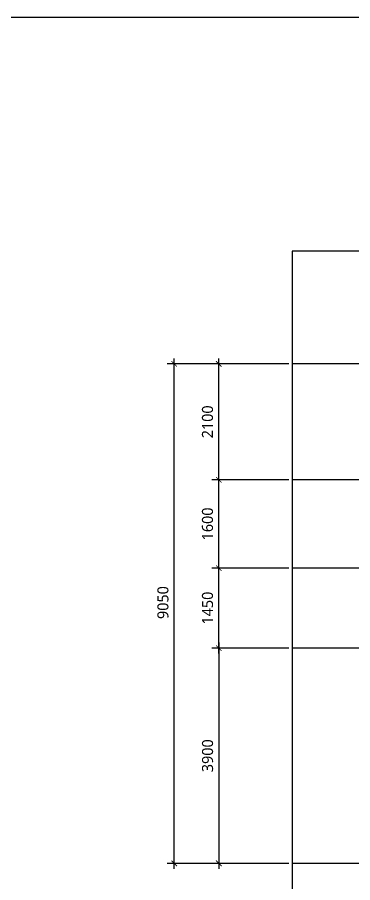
# Model space of a CAD drawing. Extents: x 11416736 to 11582377, y -14295679 to -14163266.
# Drawn here: x 11445438 to 11451509, y -14223583 to -14207903 of the extents above; entities that cross this region are included whole.
import ezdxf

# ---------------------------------------------------------------- set-up
doc = ezdxf.new("R2010")
doc.units = 0
doc.header["$LTSCALE"] = 50
doc.header["$MEASUREMENT"] = 0
doc.layers.get('0').update_dxf_attribs({"linetype": 'CONTINUOUS'})
doc.layers.get('DEFPOINTS').update_dxf_attribs({"linetype": 'CONTINUOUS'})
for name, color, linetype in [('! 06 중심선', 11, 'CONTINUOUS'), ('! 24 치수선', 1, 'CONTINUOUS'), ('6', 6, 'CONTINUOUS')]:
    doc.layers.add(name, color=color, linetype=linetype)
doc.styles.add('맑은 고딕', font='malgun.ttf')
doc.dimstyles.new('100-main', dxfattribs={"dimscale": 100, "dimtxt": 2, "dimasz": 1, "dimexe": 1.25, "dimexo": 0.625, "dimgap": 1, "dimtad": 1, "dimdec": 0, "dimtxsty": '맑은 고딕', "dimblk": 'ARCHTICK', "dimcen": 2.5, "dimdle": 1, "dimclrt": 7, "dimadec": 0, "dimazin": 0, "dimtfac": 1, "dimtdec": 0, "dimtix": 1, "dimtmove": 0, "dimatfit": 3, "dimldrblk": 'DOT', "dimfxl": 0, "dimarcsym": 0})

# ---------------------------------------------------------------- blocks, each defined once
blk = doc.blocks.new('_ARCHTICK')
at = {"color": 0, "linetype": 'ByBlock', "const_width": 0.15}
blk.add_lwpolyline([(-0.5, -0.5), (0.5, 0.5)], dxfattribs=at)
blk = doc.blocks.new('*D36')
at = {"layer": '! 24 치수선', "color": 0, "lineweight": -2}
for p, q in [((11450353, -14214183), (11448152, -14214183)), ((11448277, -14223333), (11448277, -14214083)), ((11450353, -14223233), (11448152, -14223233))]:
    blk.add_line(p, q, dxfattribs=at)
at = {"layer": 'DEFPOINTS', "color": 0}
for p in [(11448277, -14214183), (11450415, -14214183), (11450415, -14223233)]:
    blk.add_point(p, dxfattribs=at)
at = {"layer": '! 24 치수선', "color": 0, "linetype": 'ByBlock', "lineweight": -2, "xscale": 100, "yscale": 100, "zscale": 100}
for p, rotation in [((11448277, -14214183), 90), ((11448277, -14223233), 270)]:
    blk.add_blockref('_ARCHTICK', p, dxfattribs=dict(at, rotation=rotation))
at = {"layer": '! 24 치수선', "color": 7, "ltscale": 30, "insert": (11448074, -14218508), "char_height": 200, "attachment_point": 5, "rotation": 90, "style": '맑은 고딕'}
blk.add_mtext('9050', dxfattribs=at)
blk = doc.blocks.new('_Dot')
at = {"color": 0, "linetype": 'ByBlock', "lineweight": -2}
blk.add_line((-0.5, 0), (-1, 0), dxfattribs=at)
at = {"color": 0, "linetype": 'ByBlock', "const_width": 0.5}
blk.add_lwpolyline([(-0.25, 0, 1), (0.25, 0, 1)], format="xyb", close=True, dxfattribs=at)
blk = doc.blocks.new('*D37')
at = {"layer": '! 24 치수선', "color": 0, "lineweight": -2}
for p, q in [((11449085, -14219433), (11449085, -14217783)), ((11450353, -14217883), (11448960, -14217883)), ((11450353, -14219333), (11448960, -14219333))]:
    blk.add_line(p, q, dxfattribs=at)
at = {"layer": 'DEFPOINTS', "color": 0}
for p in [(11449085, -14217883), (11450415, -14217883), (11450415, -14219333)]:
    blk.add_point(p, dxfattribs=at)
at = {"layer": '! 24 치수선', "color": 0, "linetype": 'ByBlock', "lineweight": -2, "xscale": 100, "yscale": 100, "zscale": 100}
for p, rotation in [((11449085, -14217883), 90), ((11449085, -14219333), 270)]:
    blk.add_blockref('_ARCHTICK', p, dxfattribs=dict(at, rotation=rotation))
at = {"layer": '! 24 치수선', "color": 7, "ltscale": 30, "insert": (11448881, -14218608), "char_height": 200, "attachment_point": 5, "rotation": 90, "style": '맑은 고딕'}
blk.add_mtext('1450', dxfattribs=at)
blk = doc.blocks.new('*D38')
at = {"layer": '! 24 치수선', "color": 0, "lineweight": -2}
for p, q in [((11450353, -14214183), (11448960, -14214183)), ((11449085, -14216383), (11449085, -14214083)), ((11450353, -14216283), (11448960, -14216283))]:
    blk.add_line(p, q, dxfattribs=at)
at = {"layer": 'DEFPOINTS', "color": 0}
for p in [(11449085, -14214183), (11450415, -14214183), (11450415, -14216283)]:
    blk.add_point(p, dxfattribs=at)
at = {"layer": '! 24 치수선', "color": 0, "linetype": 'ByBlock', "lineweight": -2, "xscale": 100, "yscale": 100, "zscale": 100}
for p, rotation in [((11449085, -14214183), 90), ((11449085, -14216283), 270)]:
    blk.add_blockref('_ARCHTICK', p, dxfattribs=dict(at, rotation=rotation))
at = {"layer": '! 24 치수선', "color": 7, "ltscale": 30, "insert": (11448881, -14215233), "char_height": 200, "attachment_point": 5, "rotation": 90, "style": '맑은 고딕'}
blk.add_mtext('2100', dxfattribs=at)
blk = doc.blocks.new('*D39')
at = {"layer": '! 24 치수선', "color": 0, "lineweight": -2}
for p, q in [((11450353, -14219333), (11448960, -14219333)), ((11449085, -14219233), (11449085, -14223333)), ((11450353, -14223233), (11448960, -14223233))]:
    blk.add_line(p, q, dxfattribs=at)
at = {"layer": 'DEFPOINTS', "color": 0}
for p in [(11450415, -14219333), (11449085, -14223233), (11450415, -14223233)]:
    blk.add_point(p, dxfattribs=at)
at = {"layer": '! 24 치수선', "color": 0, "linetype": 'ByBlock', "lineweight": -2, "xscale": 100, "yscale": 100, "zscale": 100}
for p, rotation in [((11449085, -14219333), 90), ((11449085, -14223233), 270)]:
    blk.add_blockref('_ARCHTICK', p, dxfattribs=dict(at, rotation=rotation))
at = {"layer": '! 24 치수선', "color": 7, "ltscale": 30, "insert": (11448882, -14221283), "char_height": 200, "attachment_point": 5, "rotation": 90, "style": '맑은 고딕'}
blk.add_mtext('3900', dxfattribs=at)
blk = doc.blocks.new('*D40')
at = {"layer": '! 24 치수선', "color": 0, "lineweight": -2}
for p, q in [((11449085, -14217983), (11449085, -14216183)), ((11450353, -14216283), (11448960, -14216283)), ((11450353, -14217883), (11448960, -14217883))]:
    blk.add_line(p, q, dxfattribs=at)
at = {"layer": 'DEFPOINTS', "color": 0}
for p in [(11449085, -14216283), (11450415, -14216283), (11450415, -14217883)]:
    blk.add_point(p, dxfattribs=at)
at = {"layer": '! 24 치수선', "color": 0, "linetype": 'ByBlock', "lineweight": -2, "xscale": 100, "yscale": 100, "zscale": 100}
for p, rotation in [((11449085, -14216283), 90), ((11449085, -14217883), 270)]:
    blk.add_blockref('_ARCHTICK', p, dxfattribs=dict(at, rotation=rotation))
at = {"layer": '! 24 치수선', "color": 7, "ltscale": 30, "insert": (11448881, -14217083), "char_height": 200, "attachment_point": 5, "rotation": 90, "style": '맑은 고딕'}
blk.add_mtext('1600', dxfattribs=at)

msp = doc.modelspace()

# ---------------------------------------------------------------- linework, layer by layer
at = {"layer": '! 06 중심선'}
for p, q in [((11459048.9, -14214183.5), (11450415.4, -14214183.5)), ((11456148.9, -14216283.5), (11450415.4, -14216283.5)), ((11452048.9, -14217883.5), (11450415.4, -14217883.5)), ((11452048.9, -14219333.5), (11450415.4, -14219333.5)), ((11452048.9, -14223233.5), (11450415.4, -14223233.5))]:
    msp.add_line(p, q, dxfattribs=at)
at = {"layer": '6', "ltscale": 30}
msp.add_lwpolyline([(11442513.4, -14207903.2), (11476113.4, -14207903.2), (11476113.4, -14231663.2), (11442513.4, -14231663.2)], close=True, dxfattribs=at)
at = {"layer": 'DEFPOINTS', "ltscale": 30}
msp.add_lwpolyline([(11467611.9, -14212139.5), (11450415.4, -14212139.5), (11450415.4, -14224572.5), (11467611.9, -14224572.5)], close=True, dxfattribs=at)

# ---------------------------------------------------------------- dimensions: what is measured, and where the dimension line sits
at = {"layer": '! 24 치수선'}
dim = msp.add_linear_dim(base=(11448277.2, -14214183.5), p1=(11450415.4, -14223233.5), p2=(11450415.4, -14214183.5), angle=90, dimstyle='100-main', dxfattribs=at)
dim.commit()
dim.dimension.update_dxf_attribs({"geometry": '*D36', "text_midpoint": (11448277.2, -14218508.5), "dimtype": 160})
for base, p1, p2, picture, middle in [((11449085.2, -14214183.5), (11450415.4, -14216283.5), (11450415.4, -14214183.5), '*D38', (11448881.3, -14215233.5)), ((11449085.2, -14216283.5), (11450415.4, -14217883.5), (11450415.4, -14216283.5), '*D40', (11448881.3, -14217083.5)), ((11449085.2, -14217883.5), (11450415.4, -14219333.5), (11450415.4, -14217883.5), '*D37', (11448881.3, -14218608.5)), ((11449085.2, -14223233.5), (11450415.4, -14219333.5), (11450415.4, -14223233.5), '*D39', (11448881.9, -14221283.5))]:
    dim = msp.add_linear_dim(base=base, p1=p1, p2=p2, angle=90, dimstyle='100-main', dxfattribs=at)
    dim.commit()
    dim.dimension.update_dxf_attribs({"geometry": picture, "text_midpoint": middle})

doc.saveas('drawing.dxf')
